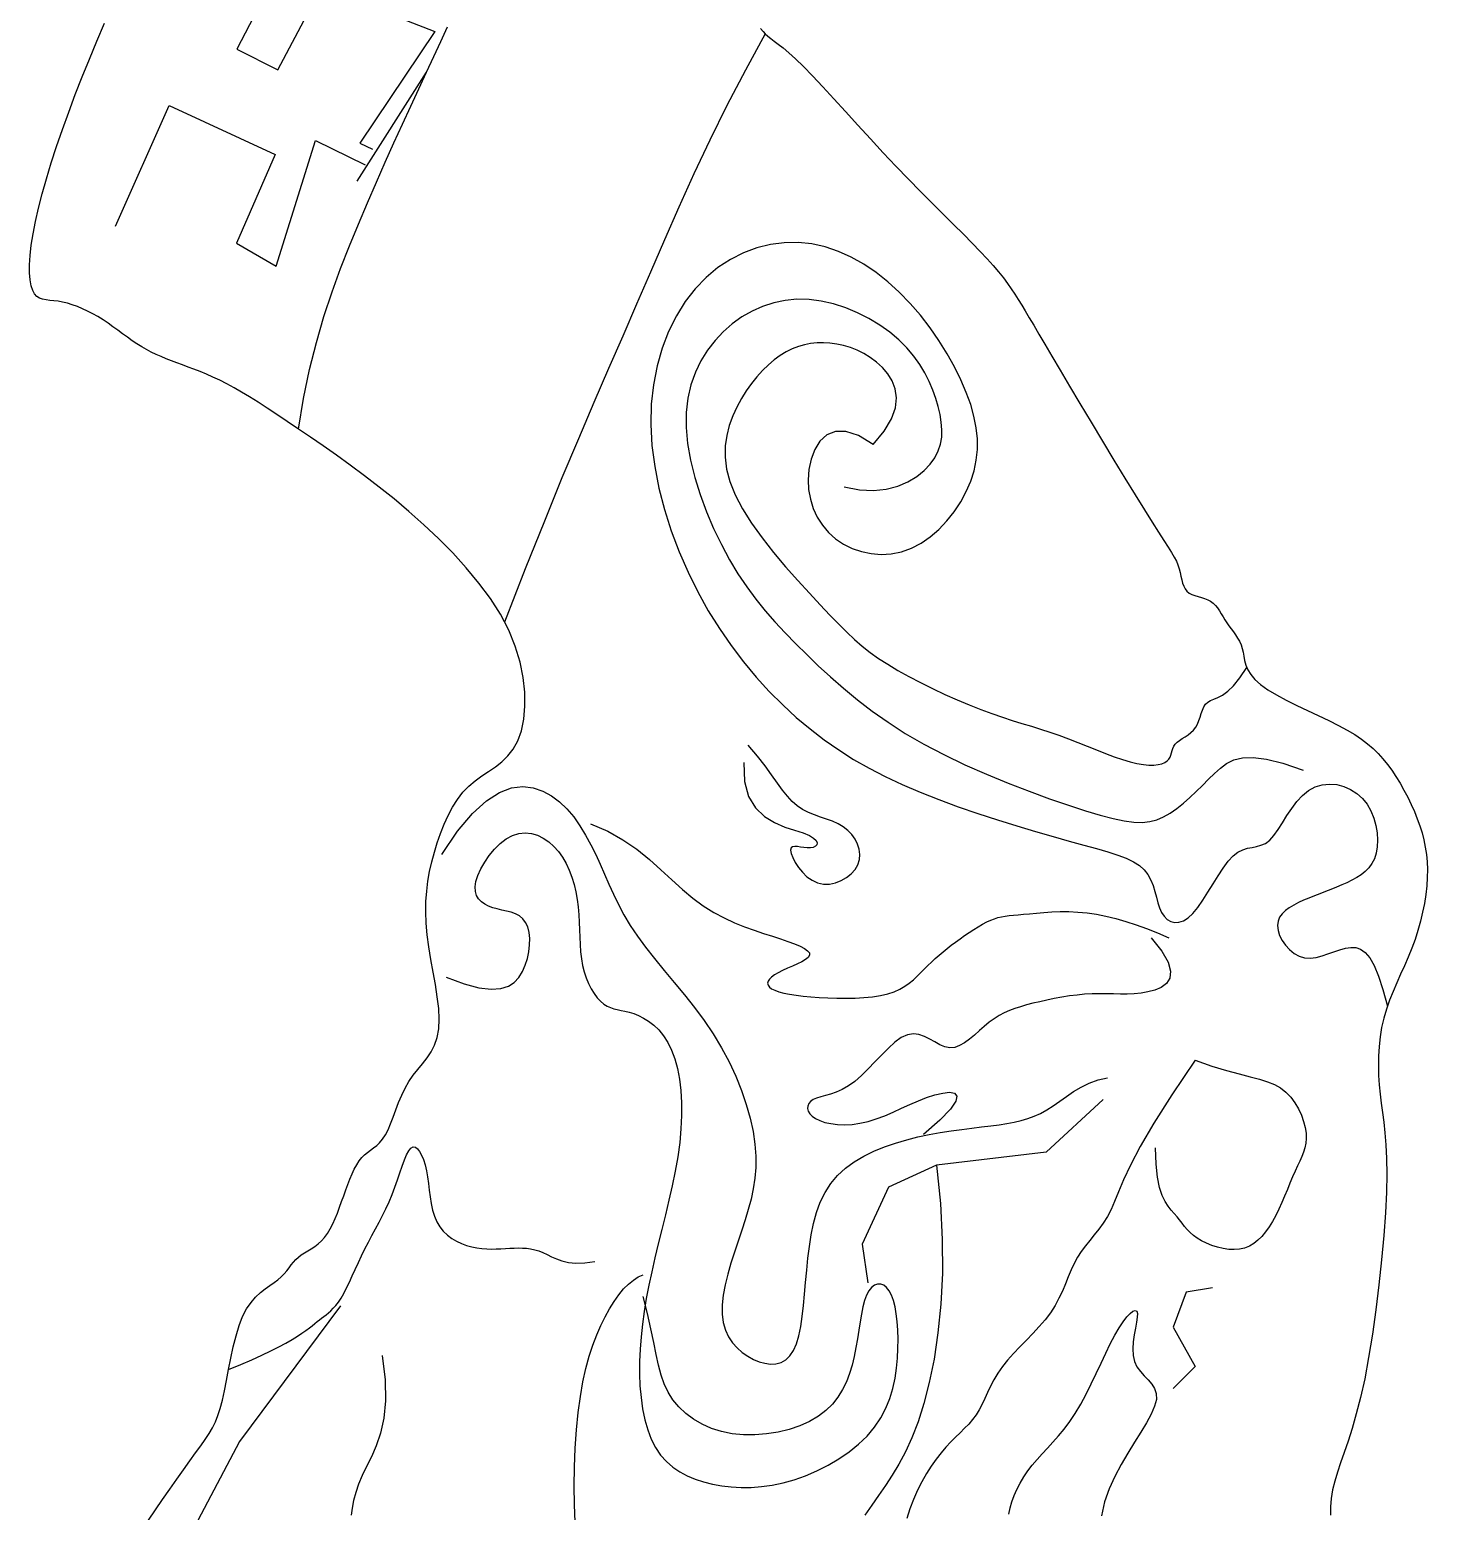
# Model space of a CAD drawing. Extents: x 162 to 353, y 208 to 399.
# Drawn here: x 163.53 to 196.35, y 320.17 to 354.95 of the extents above; entities that cross this region are included whole.
import ezdxf

# ---------------------------------------------------------------- set-up
doc = ezdxf.new("R2010")
doc.units = 0
doc.header["$LTSCALE"] = 10
doc.header["$MEASUREMENT"] = 0
for name, color, linetype in [('3', 3, 'CONTINUOUS'), ('4', 4, 'CONTINUOUS'), ('7', 7, 'CONTINUOUS')]:
    doc.layers.add(name, color=color, linetype=linetype)

msp = doc.modelspace()

# ---------------------------------------------------------------- linework, layer by layer
at = {"layer": '3'}
msp.add_line((171.216, 351.397), (172.847, 353.954), dxfattribs=at)
for points in [[(169.671, 356.969), (168.388, 354.491), (169.356, 354.007), (170.381, 355.946), (173.044, 354.911), (171.276, 352.29), (171.573, 352.148)], [(165.54, 350.336), (166.802, 353.17), (169.288, 352.019), (168.384, 349.942), (169.314, 349.402), (170.236, 352.348), (171.401, 351.782)], [(183.331, 345.211), (182.988, 345.423), (182.694, 345.521), (182.447, 345.52), (182.245, 345.437), (182.084, 345.289), (181.962, 345.094), (181.877, 344.868), (181.826, 344.628), (181.807, 344.388), (181.819, 344.154), (181.859, 343.927), (181.927, 343.711), (182.022, 343.508), (182.142, 343.321), (182.285, 343.151), (182.451, 343.002), (182.637, 342.876), (182.841, 342.774), (183.059, 342.699), (183.287, 342.652), (183.522, 342.634), (183.76, 342.648), (183.998, 342.695), (184.232, 342.777), (184.458, 342.894), (184.674, 343.043), (184.877, 343.219), (185.066, 343.419), (185.237, 343.636), (185.389, 343.867), (185.518, 344.107), (185.624, 344.352), (185.702, 344.597), (185.754, 344.844), (185.78, 345.094), (185.78, 345.349), (185.753, 345.609), (185.701, 345.876), (185.624, 346.152), (185.521, 346.438), (185.394, 346.734), (185.243, 347.038), (185.071, 347.345), (184.879, 347.652), (184.669, 347.954), (184.442, 348.247), (184.2, 348.527), (183.945, 348.79), (183.678, 349.032), (183.401, 349.251), (183.114, 349.444), (182.819, 349.61), (182.516, 349.746), (182.206, 349.851), (181.891, 349.921), (181.57, 349.955), (181.247, 349.951), (180.922, 349.91), (180.601, 349.83), (180.286, 349.712), (179.98, 349.558), (179.688, 349.366), (179.412, 349.137), (179.155, 348.871), (178.921, 348.57), (178.713, 348.235), (178.531, 347.869), (178.38, 347.476), (178.26, 347.057), (178.173, 346.617), (178.123, 346.157), (178.111, 345.681), (178.138, 345.192), (178.203, 344.694), (178.302, 344.19), (178.433, 343.687), (178.593, 343.187), (178.779, 342.696), (178.987, 342.217), (179.216, 341.754), (179.463, 341.312), (179.725, 340.892), (180, 340.492), (180.288, 340.113), (180.587, 339.756), (180.895, 339.419), (181.209, 339.104), (181.529, 338.809), (181.854, 338.536), (182.185, 338.281), (182.525, 338.044), (182.875, 337.823), (183.239, 337.614), (183.619, 337.417), (184.018, 337.23), (184.436, 337.051), (184.876, 336.877), (185.332, 336.711), (185.794, 336.552), (186.256, 336.401), (186.709, 336.26), (187.145, 336.13), (187.557, 336.012), (187.937, 335.905), (188.278, 335.812), (188.58, 335.728), (188.846, 335.65), (189.078, 335.576), (189.277, 335.5), (189.445, 335.419), (189.585, 335.331), (189.697, 335.23), (189.785, 335.116), (189.853, 334.99), (189.906, 334.858), (189.948, 334.722), (189.984, 334.587), (190.02, 334.457), (190.059, 334.336), (190.107, 334.228), (190.167, 334.138), (190.239, 334.067), (190.322, 334.019), (190.414, 333.996), (190.513, 334), (190.619, 334.036), (190.73, 334.104), (190.843, 334.208), (190.96, 334.348), (191.077, 334.517), (191.195, 334.703), (191.314, 334.898), (191.433, 335.091), (191.552, 335.272), (191.669, 335.431), (191.785, 335.558), (191.899, 335.646), (192.012, 335.701), (192.122, 335.735), (192.23, 335.757), (192.337, 335.777), (192.441, 335.805), (192.544, 335.851), (192.645, 335.926), (192.744, 336.035), (192.843, 336.174), (192.945, 336.333), (193.05, 336.501), (193.162, 336.671), (193.282, 336.833), (193.412, 336.978), (193.554, 337.095), (193.71, 337.179), (193.875, 337.228), (194.046, 337.244), (194.218, 337.23), (194.386, 337.188), (194.546, 337.118), (194.693, 337.024), (194.823, 336.906), (194.933, 336.768), (195.022, 336.613), (195.091, 336.446), (195.139, 336.274), (195.169, 336.1), (195.179, 335.929), (195.172, 335.768), (195.146, 335.62), (195.104, 335.489), (195.046, 335.375), (194.974, 335.276), (194.89, 335.19), (194.795, 335.114), (194.69, 335.046), (194.578, 334.985), (194.46, 334.928), (194.338, 334.874), (194.212, 334.821), (194.084, 334.77), (193.954, 334.72), (193.824, 334.669), (193.695, 334.619), (193.568, 334.567), (193.443, 334.515), (193.323, 334.46), (193.209, 334.402), (193.105, 334.34), (193.013, 334.272), (192.937, 334.197), (192.879, 334.115), (192.842, 334.023), (192.829, 333.922), (192.842, 333.809), (192.879, 333.691), (192.938, 333.572), (193.016, 333.459), (193.11, 333.356), (193.218, 333.269), (193.337, 333.203), (193.464, 333.165), (193.597, 333.157), (193.734, 333.174), (193.874, 333.21), (194.014, 333.257), (194.153, 333.307), (194.29, 333.355), (194.422, 333.391), (194.549, 333.41), (194.668, 333.404), (194.781, 333.366), (194.889, 333.287), (194.994, 333.161), (195.097, 332.98), (195.2, 332.737), (195.304, 332.424), (195.41, 332.032)], [(182.649, 344.218), (183.01, 344.152), (183.34, 344.138), (183.641, 344.169), (183.911, 344.238), (184.149, 344.337), (184.356, 344.46), (184.531, 344.6), (184.674, 344.75), (184.784, 344.904), (184.863, 345.062), (184.916, 345.223), (184.943, 345.389), (184.948, 345.56), (184.934, 345.735), (184.904, 345.916), (184.859, 346.103), (184.803, 346.296), (184.733, 346.493), (184.649, 346.693), (184.547, 346.894), (184.427, 347.094), (184.287, 347.291), (184.124, 347.484), (183.936, 347.671), (183.723, 347.85), (183.488, 348.017), (183.235, 348.171), (182.967, 348.307), (182.688, 348.423), (182.402, 348.515), (182.114, 348.582), (181.827, 348.618), (181.544, 348.623), (181.267, 348.597), (180.998, 348.541), (180.738, 348.456), (180.489, 348.345), (180.251, 348.208), (180.026, 348.046), (179.815, 347.862), (179.62, 347.656), (179.443, 347.429), (179.289, 347.18), (179.158, 346.909), (179.055, 346.617), (178.982, 346.304), (178.943, 345.969), (178.939, 345.613), (178.974, 345.236), (179.043, 344.844), (179.143, 344.443), (179.27, 344.038), (179.419, 343.637), (179.587, 343.244), (179.769, 342.867), (179.961, 342.51), (180.159, 342.18), (180.364, 341.872), (180.577, 341.584), (180.797, 341.31), (181.026, 341.048), (181.265, 340.792), (181.514, 340.538), (181.774, 340.282), (182.046, 340.022), (182.333, 339.758), (182.637, 339.491), (182.962, 339.223), (183.31, 338.956), (183.685, 338.692), (184.089, 338.433), (184.525, 338.179), (184.994, 337.934), (185.487, 337.698), (185.993, 337.475), (186.5, 337.266), (186.997, 337.073), (187.474, 336.9), (187.918, 336.747), (188.319, 336.617), (188.668, 336.513), (188.969, 336.434), (189.229, 336.379), (189.455, 336.349), (189.653, 336.344), (189.831, 336.363), (189.995, 336.405), (190.153, 336.472), (190.309, 336.561), (190.465, 336.669), (190.619, 336.793), (190.772, 336.927), (190.922, 337.068), (191.069, 337.213), (191.212, 337.355), (191.351, 337.492), (191.488, 337.619), (191.633, 337.727), (191.8, 337.811), (192.003, 337.861), (192.254, 337.869), (192.568, 337.829), (192.957, 337.731), (193.435, 337.568)], [(183.331, 345.211), (183.591, 345.527), (183.762, 345.814), (183.855, 346.075), (183.882, 346.309), (183.853, 346.52), (183.781, 346.707), (183.676, 346.874), (183.55, 347.02), (183.412, 347.147), (183.267, 347.257), (183.115, 347.35), (182.958, 347.427), (182.799, 347.489), (182.638, 347.537), (182.478, 347.571), (182.32, 347.592), (182.166, 347.602), (182.015, 347.6), (181.866, 347.584), (181.721, 347.556), (181.577, 347.514), (181.435, 347.458), (181.294, 347.387), (181.153, 347.301), (181.012, 347.199), (180.873, 347.083), (180.736, 346.952), (180.603, 346.806), (180.475, 346.647), (180.353, 346.475), (180.238, 346.29), (180.132, 346.093), (180.036, 345.884), (179.955, 345.663), (179.895, 345.428), (179.861, 345.18), (179.858, 344.916), (179.891, 344.638), (179.967, 344.343), (180.09, 344.032), (180.263, 343.704), (180.479, 343.365), (180.727, 343.021), (180.996, 342.678), (181.278, 342.343), (181.561, 342.023), (181.835, 341.723), (182.091, 341.45), (182.32, 341.208), (182.526, 340.994), (182.717, 340.805), (182.898, 340.635), (183.078, 340.479), (183.263, 340.334), (183.46, 340.194), (183.675, 340.054), (183.913, 339.912), (184.172, 339.768), (184.446, 339.625), (184.73, 339.484), (185.019, 339.349), (185.307, 339.22), (185.591, 339.1), (185.863, 338.992), (186.122, 338.897), (186.367, 338.813), (186.601, 338.737), (186.827, 338.667), (187.048, 338.6), (187.264, 338.533), (187.48, 338.463), (187.697, 338.389), (187.918, 338.307), (188.14, 338.221), (188.361, 338.132), (188.578, 338.045), (188.79, 337.961), (188.993, 337.885), (189.186, 337.818), (189.365, 337.764), (189.529, 337.725), (189.678, 337.7), (189.81, 337.688), (189.928, 337.688), (190.029, 337.699), (190.115, 337.72), (190.186, 337.749), (190.24, 337.785), (190.28, 337.826), (190.308, 337.873), (190.327, 337.923), (190.342, 337.975), (190.356, 338.028), (190.372, 338.08), (190.395, 338.132), (190.428, 338.18), (190.473, 338.225), (190.529, 338.268), (190.592, 338.311), (190.66, 338.355), (190.728, 338.401), (190.794, 338.453), (190.855, 338.51), (190.907, 338.576), (190.949, 338.651), (190.982, 338.732), (191.01, 338.816), (191.036, 338.9), (191.064, 338.981), (191.096, 339.055), (191.137, 339.119), (191.189, 339.169), (191.255, 339.206), (191.335, 339.238), (191.43, 339.276), (191.538, 339.333), (191.661, 339.421), (191.797, 339.55), (191.946, 339.733), (192.109, 339.981)], [(180.299, 337.748), (180.31, 337.3), (180.407, 336.949), (180.571, 336.681), (180.781, 336.482), (181.017, 336.337), (181.26, 336.234), (181.49, 336.158), (181.687, 336.095), (181.835, 336.034), (181.936, 335.974), (181.994, 335.917), (182.017, 335.865), (182.009, 335.82), (181.976, 335.783), (181.924, 335.757), (181.859, 335.744), (181.785, 335.744), (181.707, 335.753), (181.629, 335.765), (181.556, 335.776), (181.492, 335.78), (181.442, 335.771), (181.408, 335.743), (181.396, 335.693), (181.408, 335.615), (181.444, 335.517), (181.501, 335.405), (181.578, 335.288), (181.671, 335.173), (181.779, 335.069), (181.899, 334.983), (182.03, 334.922), (182.168, 334.893), (182.31, 334.895), (182.45, 334.924), (182.585, 334.976), (182.709, 335.048), (182.818, 335.136), (182.908, 335.238), (182.973, 335.35), (183.01, 335.469), (183.021, 335.59), (183.006, 335.713), (182.969, 335.834), (182.91, 335.95), (182.833, 336.058), (182.739, 336.156), (182.63, 336.241), (182.508, 336.311), (182.377, 336.369), (182.239, 336.42), (182.096, 336.469), (181.953, 336.519), (181.813, 336.577), (181.677, 336.645), (181.55, 336.729), (181.432, 336.832), (181.32, 336.956), (181.206, 337.101), (181.085, 337.267), (180.95, 337.456), (180.795, 337.667), (180.615, 337.901), (180.401, 338.159)], [(173.201, 335.59), (173.575, 336.137), (173.926, 336.553), (174.253, 336.852), (174.559, 337.048), (174.843, 337.155), (175.107, 337.187), (175.351, 337.157), (175.576, 337.08), (175.782, 336.967), (175.971, 336.825), (176.144, 336.658), (176.303, 336.47), (176.449, 336.265), (176.582, 336.047), (176.705, 335.82), (176.819, 335.59), (176.925, 335.359), (177.027, 335.126), (177.129, 334.893), (177.236, 334.657), (177.352, 334.417), (177.481, 334.174), (177.628, 333.926), (177.796, 333.672), (177.988, 333.412), (178.2, 333.145), (178.426, 332.87), (178.661, 332.588), (178.9, 332.299), (179.136, 332), (179.364, 331.693), (179.579, 331.377), (179.775, 331.051), (179.951, 330.72), (180.106, 330.385), (180.241, 330.052), (180.353, 329.722), (180.444, 329.399), (180.512, 329.088), (180.556, 328.791), (180.576, 328.51), (180.575, 328.244), (180.554, 327.989), (180.517, 327.742), (180.465, 327.499), (180.401, 327.259), (180.328, 327.017), (180.247, 326.77), (180.162, 326.516), (180.076, 326.257), (179.994, 325.997), (179.919, 325.74), (179.857, 325.488), (179.811, 325.245), (179.785, 325.015), (179.784, 324.8), (179.811, 324.604), (179.863, 324.427), (179.938, 324.268), (180.031, 324.128), (180.139, 324.005), (180.259, 323.899), (180.388, 323.81), (180.521, 323.738), (180.657, 323.682), (180.792, 323.645), (180.924, 323.629), (181.051, 323.635), (181.17, 323.668), (181.281, 323.729), (181.379, 323.82), (181.464, 323.944), (181.534, 324.102), (181.59, 324.291), (181.634, 324.507), (181.67, 324.744), (181.699, 325), (181.725, 325.268), (181.748, 325.546), (181.773, 325.828), (181.801, 326.11), (181.835, 326.389), (181.878, 326.664), (181.934, 326.93), (182.004, 327.186), (182.093, 327.429), (182.204, 327.657), (182.339, 327.866), (182.5, 328.055), (182.685, 328.224), (182.891, 328.375), (183.114, 328.508), (183.352, 328.625), (183.602, 328.728), (183.859, 328.817), (184.121, 328.893), (184.385, 328.959), (184.649, 329.014), (184.909, 329.061), (185.165, 329.101), (185.413, 329.135), (185.652, 329.166), (185.879, 329.193), (186.093, 329.219), (186.291, 329.245), (186.475, 329.273), (186.648, 329.305), (186.811, 329.343), (186.967, 329.389), (187.117, 329.445), (187.265, 329.513), (187.413, 329.596), (187.562, 329.693), (187.715, 329.8), (187.874, 329.912), (188.041, 330.024), (188.218, 330.129), (188.408, 330.222), (188.614, 330.297), (188.836, 330.349)], [(173.304, 332.713), (173.728, 332.555), (174.077, 332.462), (174.361, 332.426), (174.589, 332.44), (174.768, 332.496), (174.906, 332.586), (175.013, 332.704), (175.096, 332.841), (175.162, 332.991), (175.213, 333.148), (175.247, 333.308), (175.266, 333.467), (175.268, 333.62), (175.254, 333.762), (175.222, 333.89), (175.173, 333.997), (175.107, 334.082), (175.026, 334.147), (174.933, 334.196), (174.832, 334.233), (174.725, 334.261), (174.616, 334.286), (174.507, 334.311), (174.401, 334.34), (174.302, 334.376), (174.212, 334.422), (174.134, 334.478), (174.069, 334.545), (174.022, 334.626), (173.994, 334.72), (173.988, 334.83), (174.007, 334.956), (174.052, 335.099), (174.122, 335.252), (174.212, 335.411), (174.32, 335.566), (174.442, 335.713), (174.576, 335.845), (174.718, 335.954), (174.864, 336.035), (175.013, 336.082), (175.161, 336.097), (175.307, 336.082), (175.449, 336.04), (175.586, 335.973), (175.715, 335.886), (175.835, 335.78), (175.944, 335.658), (176.041, 335.524), (176.125, 335.378), (176.198, 335.223), (176.259, 335.059), (176.31, 334.889), (176.352, 334.714), (176.384, 334.536), (176.407, 334.357), (176.423, 334.177), (176.433, 333.998), (176.44, 333.821), (176.446, 333.646), (176.453, 333.474), (176.465, 333.307), (176.483, 333.144), (176.51, 332.987), (176.548, 332.836), (176.595, 332.693), (176.651, 332.559), (176.714, 332.436), (176.782, 332.326), (176.855, 332.228), (176.93, 332.145), (177.007, 332.079), (177.084, 332.029), (177.163, 331.994), (177.243, 331.968), (177.326, 331.948), (177.414, 331.931), (177.506, 331.913), (177.605, 331.889), (177.71, 331.856), (177.823, 331.811), (177.941, 331.751), (178.061, 331.676), (178.181, 331.582), (178.298, 331.47), (178.409, 331.336), (178.511, 331.18), (178.601, 331), (178.678, 330.795), (178.739, 330.566), (178.786, 330.316), (178.818, 330.047), (178.834, 329.761), (178.835, 329.461), (178.821, 329.148), (178.79, 328.825), (178.744, 328.494), (178.684, 328.156), (178.615, 327.815), (178.537, 327.472), (178.455, 327.129), (178.371, 326.787), (178.287, 326.45), (178.207, 326.119), (178.133, 325.795), (178.066, 325.479), (178.007, 325.169), (177.956, 324.864), (177.914, 324.565), (177.882, 324.269), (177.859, 323.977), (177.847, 323.687), (177.846, 323.399), (177.858, 323.116), (177.882, 322.84), (177.92, 322.574), (177.972, 322.32), (178.04, 322.083), (178.124, 321.864), (178.224, 321.666), (178.342, 321.491), (178.477, 321.339), (178.626, 321.208), (178.79, 321.096), (178.967, 321.002), (179.155, 320.924), (179.353, 320.86), (179.561, 320.809), (179.778, 320.77), (180.001, 320.744), (180.232, 320.731), (180.47, 320.732), (180.714, 320.75), (180.964, 320.785), (181.22, 320.839), (181.481, 320.912), (181.747, 321.006), (182.012, 321.119), (182.274, 321.251), (182.527, 321.4), (182.767, 321.566), (182.991, 321.746), (183.192, 321.939), (183.367, 322.145), (183.513, 322.363), (183.631, 322.589), (183.725, 322.821), (183.796, 323.057), (183.848, 323.295), (183.883, 323.533), (183.905, 323.767), (183.916, 323.995), (183.918, 324.215), (183.912, 324.426), (183.899, 324.623), (183.877, 324.806), (183.847, 324.973), (183.81, 325.12), (183.764, 325.246), (183.71, 325.348), (183.648, 325.425), (183.581, 325.477), (183.51, 325.502), (183.438, 325.502), (183.366, 325.477), (183.298, 325.425), (183.234, 325.348), (183.179, 325.245), (183.132, 325.117), (183.092, 324.968), (183.058, 324.799), (183.026, 324.616), (182.996, 324.421), (182.964, 324.219), (182.928, 324.013), (182.887, 323.807), (182.838, 323.603), (182.778, 323.404), (182.704, 323.212), (182.615, 323.027), (182.507, 322.853), (182.378, 322.689), (182.226, 322.538), (182.047, 322.402), (181.841, 322.282), (181.611, 322.179), (181.362, 322.095), (181.1, 322.03), (180.83, 321.986), (180.557, 321.964), (180.287, 321.965), (180.024, 321.991), (179.774, 322.042), (179.538, 322.117), (179.318, 322.214), (179.116, 322.332), (178.933, 322.467), (178.771, 322.62), (178.631, 322.787), (178.516, 322.967), (178.425, 323.16), (178.352, 323.369), (178.292, 323.598), (178.237, 323.852), (178.181, 324.135), (178.116, 324.453), (178.035, 324.811), (177.933, 325.211)], [(176.699, 336.309), (177.1, 336.137), (177.459, 335.935), (177.783, 335.711), (178.079, 335.474), (178.351, 335.232), (178.608, 334.994), (178.855, 334.768), (179.099, 334.562), (179.344, 334.384), (179.591, 334.23), (179.836, 334.1), (180.078, 333.989), (180.314, 333.893), (180.543, 333.811), (180.761, 333.738), (180.967, 333.672), (181.159, 333.609), (181.333, 333.549), (181.486, 333.492), (181.616, 333.436), (181.72, 333.382), (181.794, 333.33), (181.835, 333.278), (181.841, 333.226), (181.81, 333.175), (181.748, 333.124), (181.661, 333.072), (181.556, 333.021), (181.441, 332.97), (181.323, 332.918), (181.208, 332.867), (181.104, 332.815), (181.017, 332.764), (180.948, 332.713), (180.897, 332.663), (180.866, 332.614), (180.856, 332.567), (180.866, 332.522), (180.897, 332.479), (180.95, 332.439), (181.025, 332.402), (181.122, 332.368), (181.238, 332.337), (181.372, 332.31), (181.523, 332.286), (181.69, 332.265), (181.871, 332.248), (182.064, 332.233), (182.269, 332.222), (182.48, 332.215), (182.695, 332.214), (182.909, 332.218), (183.118, 332.23), (183.318, 332.25), (183.505, 332.279), (183.676, 332.319), (183.826, 332.369), (183.959, 332.429), (184.076, 332.497), (184.181, 332.571), (184.277, 332.651), (184.365, 332.733), (184.45, 332.817), (184.533, 332.901), (184.617, 332.984), (184.703, 333.065), (184.792, 333.145), (184.882, 333.224), (184.975, 333.303), (185.07, 333.38), (185.169, 333.458), (185.27, 333.535), (185.374, 333.612), (185.481, 333.687), (185.588, 333.761), (185.694, 333.83), (185.799, 333.895), (185.902, 333.954), (186, 334.005), (186.093, 334.049), (186.18, 334.083), (186.264, 334.108), (186.347, 334.128), (186.434, 334.143), (186.525, 334.154), (186.626, 334.164), (186.738, 334.174), (186.864, 334.186), (187.008, 334.2), (187.167, 334.215), (187.341, 334.229), (187.526, 334.241), (187.723, 334.248), (187.927, 334.248), (188.139, 334.239), (188.356, 334.22), (188.576, 334.188), (188.8, 334.143), (189.03, 334.087), (189.264, 334.019), (189.506, 333.939), (189.754, 333.849), (190.01, 333.748), (190.276, 333.637)], [(189.864, 333.637), (190.115, 333.321), (190.261, 333.061), (190.317, 332.852), (190.298, 332.688), (190.221, 332.563), (190.099, 332.471), (189.95, 332.405), (189.787, 332.362), (189.624, 332.333), (189.463, 332.318), (189.302, 332.311), (189.141, 332.311), (188.979, 332.315), (188.814, 332.319), (188.647, 332.322), (188.476, 332.319), (188.3, 332.308), (188.121, 332.291), (187.941, 332.268), (187.762, 332.24), (187.585, 332.207), (187.413, 332.172), (187.246, 332.134), (187.087, 332.096), (186.937, 332.057), (186.796, 332.017), (186.662, 331.973), (186.534, 331.925), (186.411, 331.87), (186.292, 331.807), (186.174, 331.735), (186.059, 331.651), (185.943, 331.555), (185.827, 331.454), (185.711, 331.351), (185.596, 331.255), (185.48, 331.17), (185.364, 331.104), (185.249, 331.062), (185.133, 331.051), (185.017, 331.074), (184.9, 331.124), (184.782, 331.188), (184.661, 331.257), (184.538, 331.319), (184.41, 331.364), (184.277, 331.381), (184.139, 331.36), (183.994, 331.291), (183.844, 331.184), (183.691, 331.046), (183.534, 330.889), (183.376, 330.722), (183.218, 330.555), (183.06, 330.399), (182.904, 330.263), (182.752, 330.156), (182.605, 330.074), (182.464, 330.012), (182.332, 329.966), (182.211, 329.93), (182.102, 329.9), (182.006, 329.87), (181.927, 329.835), (181.865, 329.792), (181.822, 329.742), (181.797, 329.685), (181.792, 329.626), (181.807, 329.564), (181.843, 329.503), (181.9, 329.444), (181.979, 329.39), (182.079, 329.342), (182.2, 329.302), (182.339, 329.272), (182.493, 329.253), (182.66, 329.247), (182.837, 329.255), (183.022, 329.28), (183.213, 329.322), (183.407, 329.382), (183.604, 329.457), (183.802, 329.541), (184, 329.631), (184.198, 329.721), (184.395, 329.807), (184.59, 329.884), (184.781, 329.947), (184.966, 329.99), (185.127, 330.007), (185.245, 329.986), (185.301, 329.92), (185.276, 329.799), (185.149, 329.613), (184.902, 329.354), (184.516, 329.013)], [(190.893, 330.76), (190.345, 329.95), (189.922, 329.282), (189.605, 328.738), (189.374, 328.299), (189.209, 327.95), (189.092, 327.671), (189.003, 327.447), (188.921, 327.258), (188.833, 327.09), (188.736, 326.937), (188.633, 326.795), (188.527, 326.662), (188.422, 326.532), (188.319, 326.404), (188.222, 326.273), (188.133, 326.136), (188.054, 325.99), (187.983, 325.836), (187.916, 325.676), (187.848, 325.511), (187.776, 325.342), (187.697, 325.173), (187.605, 325.003), (187.499, 324.834), (187.374, 324.669), (187.235, 324.506), (187.086, 324.346), (186.933, 324.188), (186.779, 324.031), (186.631, 323.876), (186.492, 323.721), (186.367, 323.567), (186.26, 323.413), (186.169, 323.26), (186.091, 323.11), (186.02, 322.963), (185.954, 322.821), (185.89, 322.685), (185.823, 322.557), (185.75, 322.437), (185.668, 322.325), (185.578, 322.22), (185.481, 322.119), (185.377, 322.017), (185.269, 321.912), (185.157, 321.801), (185.043, 321.68), (184.927, 321.546), (184.812, 321.397), (184.698, 321.233), (184.586, 321.055), (184.479, 320.865), (184.378, 320.664), (184.283, 320.452), (184.198, 320.232), (184.121, 320.005)], [(190.893, 330.76), (191.289, 330.624), (191.633, 330.519), (191.93, 330.437), (192.185, 330.371), (192.404, 330.312), (192.592, 330.254), (192.755, 330.189), (192.899, 330.109), (193.026, 330.009), (193.139, 329.89), (193.238, 329.758), (193.321, 329.617), (193.389, 329.471), (193.441, 329.324), (193.478, 329.182), (193.499, 329.047), (193.504, 328.925), (193.495, 328.812), (193.473, 328.705), (193.441, 328.602), (193.4, 328.499), (193.352, 328.392), (193.298, 328.279), (193.241, 328.157), (193.183, 328.023), (193.122, 327.878), (193.06, 327.727), (192.995, 327.572), (192.928, 327.417), (192.858, 327.263), (192.786, 327.115), (192.71, 326.975), (192.631, 326.846), (192.549, 326.729), (192.461, 326.625), (192.369, 326.534), (192.272, 326.458), (192.168, 326.397), (192.057, 326.352), (191.939, 326.324), (191.813, 326.314), (191.682, 326.319), (191.549, 326.338), (191.416, 326.369), (191.286, 326.411), (191.162, 326.462), (191.047, 326.519), (190.944, 326.581), (190.855, 326.647), (190.777, 326.716), (190.708, 326.787), (190.645, 326.86), (190.586, 326.934), (190.528, 327.01), (190.469, 327.087), (190.404, 327.164), (190.334, 327.242), (190.26, 327.332), (190.187, 327.444), (190.118, 327.587), (190.058, 327.775), (190.01, 328.016), (189.979, 328.323), (189.967, 328.705)], [(188.733, 329.835), (187.396, 328.602), (184.824, 328.294), (183.693, 327.78), (183.076, 326.444), (183.205, 325.538)], [(168.199, 323.503), (168.486, 323.617), (168.746, 323.727), (168.98, 323.833), (169.19, 323.935), (169.377, 324.031), (169.542, 324.121), (169.687, 324.205), (169.813, 324.283), (169.921, 324.353), (170.014, 324.417), (170.094, 324.476), (170.163, 324.529), (170.224, 324.578), (170.28, 324.624), (170.332, 324.667), (170.383, 324.707), (170.435, 324.747), (170.488, 324.787), (170.543, 324.831), (170.599, 324.88), (170.657, 324.937), (170.716, 325.004), (170.776, 325.084), (170.838, 325.178), (170.902, 325.288), (170.967, 325.414), (171.033, 325.551), (171.102, 325.698), (171.173, 325.851), (171.246, 326.01), (171.322, 326.171), (171.4, 326.331), (171.481, 326.489), (171.564, 326.645), (171.647, 326.801), (171.731, 326.957), (171.812, 327.114), (171.891, 327.274), (171.967, 327.438), (172.038, 327.606), (172.104, 327.778), (172.165, 327.951), (172.222, 328.119), (172.275, 328.277), (172.327, 328.419), (172.378, 328.54), (172.428, 328.635), (172.479, 328.698), (172.53, 328.726), (172.583, 328.72), (172.634, 328.683), (172.684, 328.62), (172.73, 328.534), (172.773, 328.427), (172.811, 328.304), (172.843, 328.167), (172.868, 328.02), (172.89, 327.867), (172.909, 327.709), (172.93, 327.551), (172.956, 327.394), (172.988, 327.243), (173.031, 327.1), (173.086, 326.968), (173.156, 326.85), (173.24, 326.746), (173.335, 326.654), (173.439, 326.576), (173.551, 326.509), (173.667, 326.454), (173.786, 326.41), (173.906, 326.377), (174.025, 326.353), (174.142, 326.338), (174.258, 326.33), (174.371, 326.327), (174.483, 326.329), (174.592, 326.334), (174.698, 326.34), (174.802, 326.346), (174.904, 326.351), (175.002, 326.353), (175.099, 326.352), (175.195, 326.345), (175.29, 326.333), (175.385, 326.313), (175.481, 326.285), (175.577, 326.248), (175.675, 326.201), (175.78, 326.148), (175.895, 326.096), (176.026, 326.05), (176.178, 326.015), (176.354, 325.997), (176.56, 326.001), (176.801, 326.033)], [(184.824, 328.294), (184.914, 327.396), (184.957, 326.552), (184.958, 325.764), (184.922, 325.032), (184.855, 324.359), (184.763, 323.746), (184.651, 323.193), (184.524, 322.702), (184.388, 322.273), (184.245, 321.899), (184.095, 321.57), (183.94, 321.279), (183.782, 321.017), (183.621, 320.774), (183.46, 320.542), (183.299, 320.313), (183.139, 320.079)], [(176.332, 319.913), (176.319, 320.329), (176.315, 320.765), (176.322, 321.209), (176.339, 321.651), (176.368, 322.081), (176.407, 322.488), (176.458, 322.863), (176.518, 323.207), (176.588, 323.522), (176.666, 323.81), (176.752, 324.073), (176.843, 324.315), (176.94, 324.536), (177.041, 324.74), (177.146, 324.928), (177.253, 325.1), (177.363, 325.254), (177.474, 325.39), (177.587, 325.506), (177.702, 325.601), (177.817, 325.674), (177.933, 325.725)], [(191.304, 325.417), (190.687, 325.314), (190.379, 324.492), (190.893, 323.567), (190.379, 323.053)], [(170.823, 324.996), (168.454, 321.809), (166.722, 318.532), (164.9, 314.435), (164.171, 309.974), (164.031, 307.993)], [(186.521, 320.107), (186.548, 320.25), (186.588, 320.395), (186.641, 320.541), (186.706, 320.687), (186.782, 320.833), (186.869, 320.977), (186.965, 321.118), (187.07, 321.255), (187.183, 321.388), (187.303, 321.519), (187.428, 321.653), (187.556, 321.792), (187.688, 321.94), (187.82, 322.1), (187.951, 322.276), (188.081, 322.471), (188.208, 322.687), (188.332, 322.918), (188.453, 323.161), (188.57, 323.406), (188.684, 323.65), (188.795, 323.885), (188.903, 324.104), (189.007, 324.303), (189.108, 324.476), (189.203, 324.62), (189.291, 324.734), (189.369, 324.817), (189.435, 324.868), (189.487, 324.886), (189.522, 324.87), (189.539, 324.817), (189.536, 324.729), (189.518, 324.612), (189.493, 324.472), (189.466, 324.316), (189.443, 324.153), (189.433, 323.989), (189.439, 323.831), (189.47, 323.687), (189.529, 323.561), (189.608, 323.451), (189.699, 323.351), (189.791, 323.254), (189.876, 323.156), (189.943, 323.051), (189.982, 322.933), (189.984, 322.796), (189.943, 322.637), (189.863, 322.455), (189.752, 322.252), (189.618, 322.031), (189.469, 321.792), (189.312, 321.538), (189.155, 321.27), (189.007, 320.989), (188.875, 320.698), (188.768, 320.391), (188.695, 320.066)], [(171.807, 323.828), (171.872, 323.255), (171.879, 322.768), (171.839, 322.356), (171.764, 322.007), (171.665, 321.71), (171.553, 321.453), (171.439, 321.225), (171.335, 321.013), (171.25, 320.81), (171.184, 320.613), (171.134, 320.425), (171.1, 320.246), (171.078, 320.08)]]:
    msp.add_lwpolyline(points, dxfattribs=at)
at = {"layer": '4'}
for points in [[(166.317, 319.966), (166.479, 320.205), (166.646, 320.447), (166.814, 320.688), (166.979, 320.923), (167.138, 321.147), (167.288, 321.355), (167.424, 321.544), (167.544, 321.71), (167.648, 321.858), (167.739, 321.996), (167.818, 322.131), (167.887, 322.269), (167.948, 322.418), (168.003, 322.585), (168.054, 322.777), (168.102, 322.998), (168.15, 323.242), (168.199, 323.503), (168.251, 323.77), (168.308, 324.036), (168.372, 324.292), (168.444, 324.531), (168.527, 324.744), (168.621, 324.924), (168.724, 325.074), (168.833, 325.199), (168.945, 325.304), (169.057, 325.392), (169.165, 325.469), (169.265, 325.539), (169.356, 325.607), (169.435, 325.676), (169.503, 325.746), (169.563, 325.816), (169.617, 325.886), (169.669, 325.954), (169.721, 326.019), (169.776, 326.081), (169.836, 326.138), (169.904, 326.19), (169.977, 326.238), (170.056, 326.287), (170.137, 326.336), (170.219, 326.39), (170.3, 326.451), (170.379, 326.521), (170.453, 326.602), (170.522, 326.696), (170.586, 326.803), (170.645, 326.919), (170.701, 327.043), (170.753, 327.173), (170.804, 327.308), (170.852, 327.444), (170.9, 327.58), (170.948, 327.715), (170.997, 327.846), (171.046, 327.971), (171.097, 328.091), (171.15, 328.202), (171.206, 328.304), (171.264, 328.395), (171.326, 328.474), (171.392, 328.539), (171.461, 328.596), (171.531, 328.648), (171.603, 328.7), (171.675, 328.757), (171.745, 328.824), (171.814, 328.905), (171.88, 329.006), (171.942, 329.128), (172.002, 329.27), (172.062, 329.427), (172.125, 329.593), (172.191, 329.764), (172.263, 329.936), (172.343, 330.103), (172.433, 330.261), (172.534, 330.406), (172.642, 330.543), (172.751, 330.677), (172.857, 330.814), (172.953, 330.958), (173.035, 331.116), (173.098, 331.293), (173.136, 331.494), (173.146, 331.724), (173.132, 331.978), (173.099, 332.251), (173.054, 332.537), (173.001, 332.831), (172.947, 333.128), (172.898, 333.422), (172.859, 333.707), (172.835, 333.979), (172.826, 334.24), (172.831, 334.489), (172.849, 334.731), (172.878, 334.965), (172.919, 335.194), (172.97, 335.419), (173.03, 335.643), (173.098, 335.866), (173.174, 336.086), (173.259, 336.3), (173.354, 336.507), (173.459, 336.702), (173.575, 336.884), (173.701, 337.049), (173.839, 337.196), (173.988, 337.322), (174.144, 337.434), (174.304, 337.54), (174.462, 337.648), (174.613, 337.766), (174.755, 337.902), (174.881, 338.063), (174.989, 338.259), (175.072, 338.495), (175.129, 338.766), (175.157, 339.069), (175.154, 339.397), (175.116, 339.745), (175.042, 340.108), (174.93, 340.479), (174.776, 340.854), (174.579, 341.228), (174.344, 341.598), (174.076, 341.962), (173.78, 342.32), (173.463, 342.668), (173.129, 343.005), (172.784, 343.33), (172.433, 343.641), (172.082, 343.936), (171.734, 344.216), (171.391, 344.48), (171.055, 344.729), (170.729, 344.963), (170.415, 345.182), (170.117, 345.386), (169.836, 345.577), (169.574, 345.754), (169.33, 345.917), (169.103, 346.067), (168.891, 346.205), (168.691, 346.33), (168.503, 346.444), (168.325, 346.548), (168.154, 346.641), (167.989, 346.724), (167.83, 346.798), (167.676, 346.865), (167.528, 346.925), (167.385, 346.981), (167.246, 347.032), (167.112, 347.082), (166.982, 347.13), (166.857, 347.178), (166.734, 347.227), (166.615, 347.277), (166.498, 347.329), (166.383, 347.385), (166.27, 347.444), (166.157, 347.508), (166.046, 347.577), (165.934, 347.651), (165.822, 347.73), (165.709, 347.812), (165.596, 347.896), (165.481, 347.979), (165.366, 348.061), (165.249, 348.14), (165.13, 348.215), (165.009, 348.284), (164.888, 348.346), (164.766, 348.402), (164.646, 348.451), (164.527, 348.494), (164.411, 348.529), (164.3, 348.557), (164.193, 348.576), (164.092, 348.589), (163.998, 348.598), (163.911, 348.609), (163.831, 348.624), (163.759, 348.65), (163.696, 348.69), (163.642, 348.749), (163.597, 348.832), (163.562, 348.941), (163.538, 349.078), (163.525, 349.242), (163.525, 349.433), (163.538, 349.649), (163.564, 349.891), (163.605, 350.157), (163.661, 350.448), (163.733, 350.763), (163.819, 351.099), (163.92, 351.454), (164.033, 351.826), (164.159, 352.211), (164.296, 352.608), (164.442, 353.014), (164.598, 353.427), (164.761, 353.843), (164.931, 354.263), (165.105, 354.684), (165.282, 355.107)], [(180.801, 354.852), (180.332, 354.001), (179.9, 353.171), (179.499, 352.36), (179.125, 351.566), (178.771, 350.786), (178.432, 350.018), (178.103, 349.26), (177.778, 348.508), (177.452, 347.759), (177.119, 346.996), (176.774, 346.2), (176.412, 345.35), (176.026, 344.429), (175.612, 343.416), (175.164, 342.294), (174.677, 341.041)], [(180.688, 354.981), (180.747, 354.911), (180.801, 354.852), (180.861, 354.798), (180.929, 354.744), (181.01, 354.684), (181.105, 354.613), (181.218, 354.523), (181.352, 354.409), (181.511, 354.266), (181.696, 354.086), (181.91, 353.867), (182.149, 353.613), (182.409, 353.331), (182.686, 353.028), (182.975, 352.711), (183.271, 352.387), (183.57, 352.063), (183.868, 351.746), (184.16, 351.442), (184.443, 351.152), (184.717, 350.878), (184.977, 350.619), (185.223, 350.375), (185.452, 350.149), (185.66, 349.939), (185.848, 349.746), (186.012, 349.571), (186.155, 349.412), (186.28, 349.264), (186.391, 349.127), (186.489, 348.996), (186.578, 348.87), (186.662, 348.745), (186.742, 348.619), (186.823, 348.488), (186.907, 348.348), (187, 348.191), (187.104, 348.013), (187.224, 347.806), (187.365, 347.566), (187.529, 347.286), (187.722, 346.96), (187.944, 346.585), (188.19, 346.173), (188.451, 345.736), (188.72, 345.29), (188.987, 344.847), (189.246, 344.423), (189.487, 344.03), (189.702, 343.684), (189.885, 343.393), (190.037, 343.155), (190.162, 342.961), (190.263, 342.804), (190.343, 342.675), (190.405, 342.568), (190.453, 342.474), (190.49, 342.386), (190.518, 342.298), (190.541, 342.209), (190.561, 342.122), (190.58, 342.038), (190.601, 341.959), (190.627, 341.886), (190.66, 341.823), (190.702, 341.769), (190.756, 341.727), (190.819, 341.694), (190.889, 341.667), (190.963, 341.644), (191.04, 341.622), (191.116, 341.599), (191.189, 341.571), (191.256, 341.535), (191.316, 341.491), (191.37, 341.437), (191.419, 341.377), (191.464, 341.312), (191.507, 341.242), (191.55, 341.17), (191.593, 341.097), (191.639, 341.025), (191.689, 340.954), (191.741, 340.884), (191.793, 340.814), (191.844, 340.743), (191.892, 340.67), (191.936, 340.594), (191.973, 340.514), (192.001, 340.429), (192.021, 340.338), (192.038, 340.242), (192.057, 340.141), (192.087, 340.035), (192.132, 339.926), (192.199, 339.813), (192.295, 339.697), (192.427, 339.578), (192.598, 339.458), (192.803, 339.336), (193.033, 339.213), (193.279, 339.091), (193.533, 338.97), (193.787, 338.851), (194.031, 338.734), (194.258, 338.621), (194.461, 338.511), (194.642, 338.403), (194.802, 338.296), (194.945, 338.187), (195.074, 338.076), (195.193, 337.96), (195.303, 337.837), (195.408, 337.706), (195.511, 337.566), (195.611, 337.417), (195.707, 337.261), (195.799, 337.1), (195.887, 336.935), (195.968, 336.767), (196.043, 336.598), (196.111, 336.43), (196.171, 336.263), (196.222, 336.097), (196.265, 335.931), (196.3, 335.762), (196.325, 335.591), (196.341, 335.416), (196.348, 335.235), (196.345, 335.047), (196.332, 334.852), (196.309, 334.65), (196.277, 334.443), (196.236, 334.233), (196.186, 334.021), (196.126, 333.809), (196.059, 333.597), (195.983, 333.388), (195.9, 333.182), (195.811, 332.979), (195.72, 332.778), (195.629, 332.577), (195.541, 332.375), (195.459, 332.17), (195.385, 331.962), (195.323, 331.75), (195.274, 331.532), (195.238, 331.309), (195.214, 331.083), (195.201, 330.856), (195.197, 330.629), (195.203, 330.404), (195.217, 330.181), (195.238, 329.963), (195.264, 329.749), (195.294, 329.532), (195.324, 329.303), (195.352, 329.053), (195.375, 328.774), (195.391, 328.455), (195.395, 328.089), (195.387, 327.665), (195.363, 327.18), (195.325, 326.646), (195.274, 326.077), (195.211, 325.49), (195.139, 324.902), (195.057, 324.327), (194.969, 323.782), (194.876, 323.283), (194.778, 322.842), (194.679, 322.456), (194.581, 322.117), (194.485, 321.818), (194.394, 321.552), (194.31, 321.312), (194.236, 321.09), (194.173, 320.879), (194.124, 320.674), (194.091, 320.473), (194.073, 320.276), (194.072, 320.084)]]:
    msp.add_lwpolyline(points, dxfattribs=at)
at = {"layer": '7'}
msp.add_lwpolyline([(169.836, 345.577), (169.955, 346.295), (170.097, 346.972), (170.259, 347.611), (170.436, 348.217), (170.627, 348.794), (170.827, 349.346), (171.034, 349.876), (171.245, 350.388), (171.456, 350.887), (171.667, 351.372), (171.876, 351.842), (172.081, 352.297), (172.282, 352.737), (172.478, 353.16), (172.666, 353.565), (172.847, 353.954), (173.019, 354.324), (173.183, 354.678), (173.34, 355.02)], dxfattribs=at)

doc.saveas('drawing.dxf')
